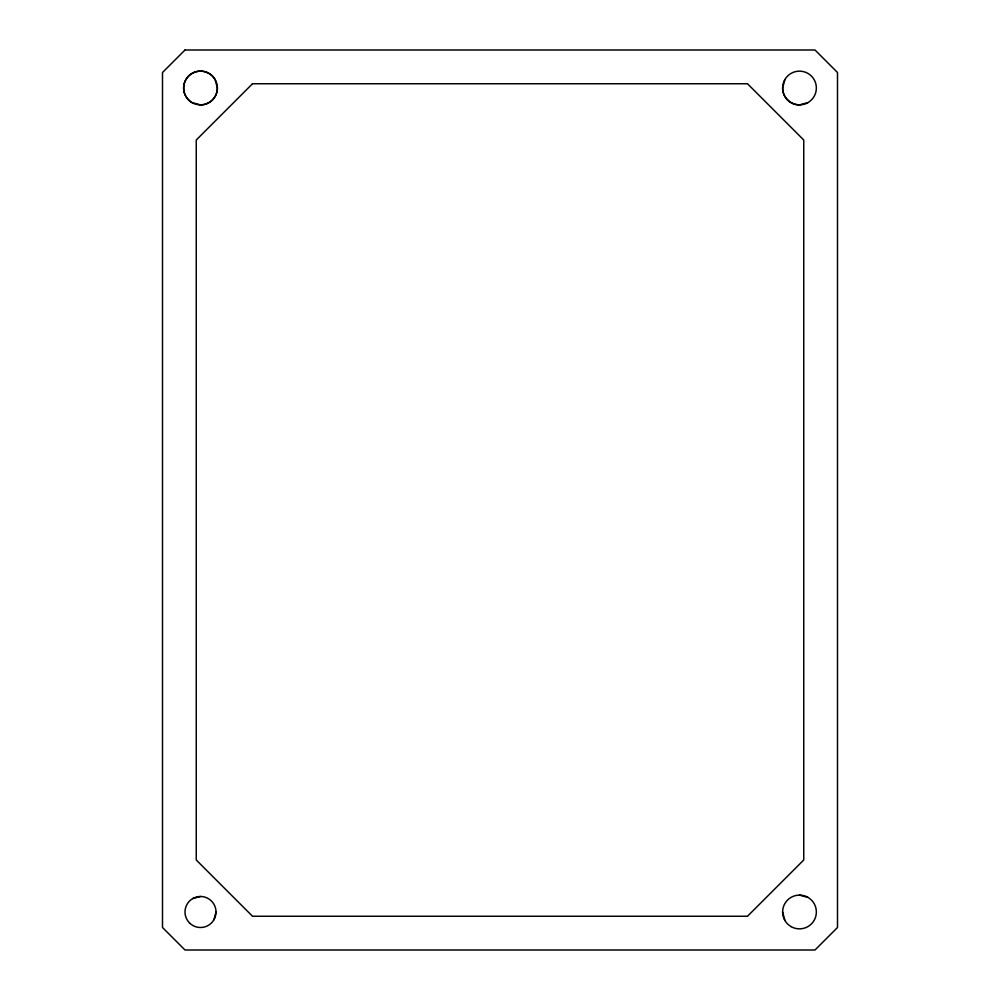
<?xml version="1.0" encoding="UTF-8"?>
<svg xmlns="http://www.w3.org/2000/svg" width="1000" height="1000" viewBox="0 0 1000 1000"><rect width="100%" height="100%" fill="white"/><g stroke="black" fill="none" stroke-linecap="round" stroke-linejoin="round"><path stroke-width="1.5" d="M216.025 911.988L213.938 919.75M784.875 79.575L782.613 88.012A16.875 16.875 0 0 0 799.488 104.887L807.925 102.625M192.75 898.562L200.512 896.475M799.488 895.113L807.925 897.375M784.875 920.425L782.613 911.988M185 50L162.5 72.5L162.5 927.5L185 950L815 950L837.5 927.5L837.5 72.5L815 50L185 50M252.5 83.75L196.25 140L196.25 860L252.5 916.25L747.5 916.25L803.75 860L803.75 140L747.5 83.75L252.5 83.75M200.512 104.887L192.075 102.625A16.875 16.875 0 0 1 188.575 76.075A16.875 16.875 0 0 1 215.125 79.575L217.387 88.012A16.875 16.875 0 0 1 200.512 104.887M787.562 99.938A16.875 16.875 0 0 0 815.788 92.375A16.875 16.875 0 0 0 795.125 71.712A16.875 16.875 0 0 0 787.562 99.938M188.575 99.938A16.875 16.875 0 0 0 216.812 92.375A16.875 16.875 0 0 0 196.137 71.712A16.875 16.875 0 0 0 188.575 99.938M189.537 922.962A15.512 15.512 0 0 0 215.487 916A15.512 15.512 0 0 0 196.5 897.013A15.512 15.512 0 0 0 189.537 922.962M791.05 926.6A16.875 16.875 0 0 0 816.363 911.988A16.875 16.875 0 0 0 791.05 897.375A16.875 16.875 0 0 0 791.05 926.6"/></g></svg>
